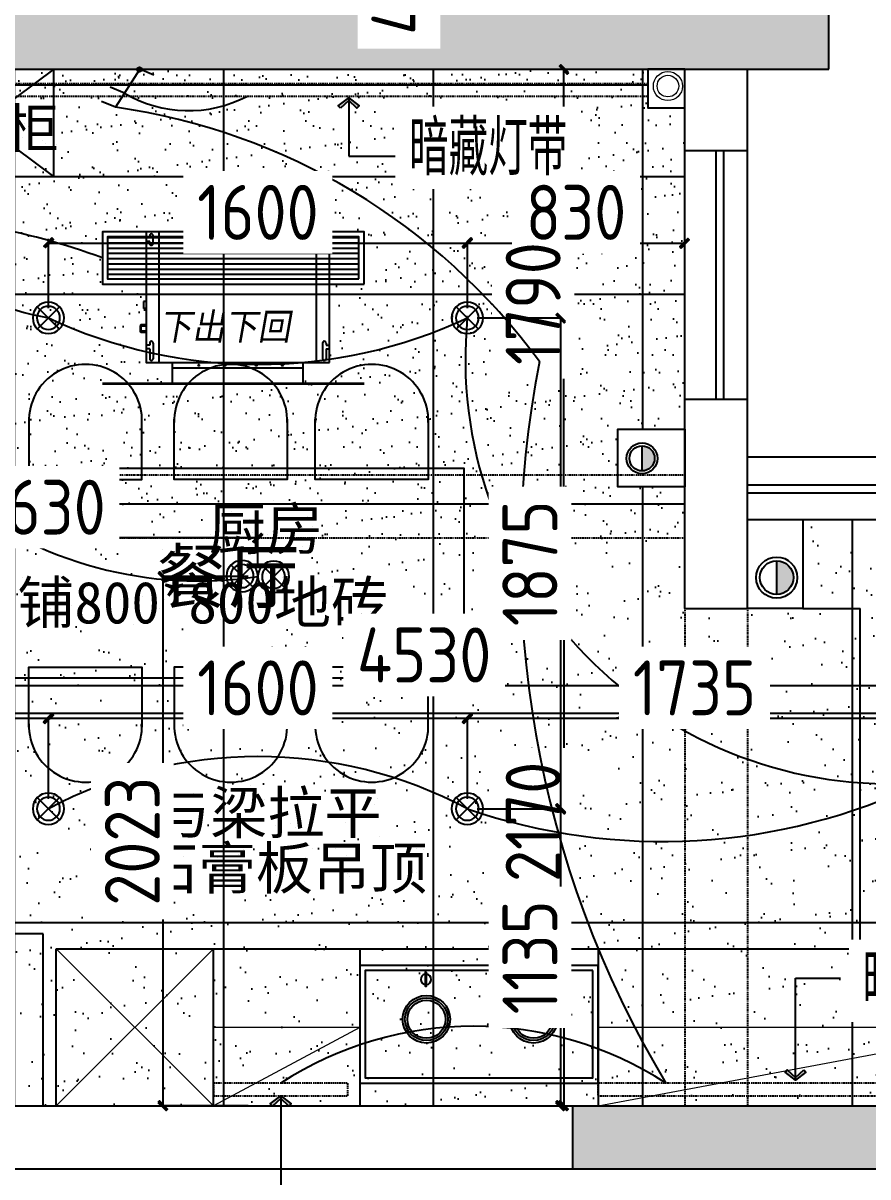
# Model space of a CAD drawing. Extents: x -74236 to 286982, y -14633 to 132816.
# Drawn here: x 100817 to 104044, y 107173 to 111581 of the extents above; entities that cross this region are included whole.
import ezdxf

# ---------------------------------------------------------------- set-up
doc = ezdxf.new("R2010")
doc.units = 0
doc.header["$LTSCALE"] = 10
doc.header["$MEASUREMENT"] = 0
doc.header["$PDSIZE"] = 5
doc.linetypes.add('ACAD_ISO03W100', pattern=[30, 12, -18])
for name, color, linetype in [('1活动家具', 4, 'Continuous'), ('3地坪', 8, 'Continuous'), ('5顶面布置', 3, 'Continuous'), ('5顶面标注', 3, 'Continuous'), ('6灯具', 1, 'Continuous'), ('6灯具标注', 1, 'Continuous'), ('7开关', 1, 'Continuous'), ('AIR', 134, 'Continuous'), ('图框', 4, 'Continuous')]:
    doc.layers.add(name, color=color, linetype=linetype)
doc.styles.add('HEI', font='simhei.ttf')
doc.styles.add('pw50', font='simhei.ttf', dxfattribs={"height": 100})
doc.styles.get("Standard").update_dxf_attribs({"font": 'gbenor.shx', "bigfont": 'gbcbig.shx'})
doc.styles.add('黑体', font='simhei.ttf')
doc.dimstyles.new('wl20', dxfattribs={"dimscale": 60, "dimtxt": 1.8, "dimasz": 0.03, "dimexe": 0, "dimexo": 0.625, "dimgap": 0.2, "dimtad": 1, "dimdec": 0, "dimrnd": 0.05, "dimdsep": 46, "dimtxsty": 'Standard', "dimblk": 'BZ', "dimcen": 0.06, "dimclrd": 127, "dimclre": 127, "dimclrt": 1, "dimadec": 0, "dimazin": 0, "dimtfac": 1, "dimtdec": 0, "dimtix": 1, "dimtmove": 2, "dimatfit": 3, "dimldrblk": 'jt', "dimfxl": 1, "dimtvp": 1, "dimtfill": 1, "dimtolj": 1, "dimtzin": 0, "dimarcsym": 0})

# ---------------------------------------------------------------- blocks, each defined once
blk = doc.blocks.new('fgfhtrs')
at = {"layer": 'AIR', "ltscale": 3}
h = blk.add_hatch(dxfattribs=at)
h.set_pattern_fill('_USER,_O', color=1, scale=20, pattern_type=0)
h.set_pattern_definition([(360, (231719.58, 248978.707), (5e-15, 20), [])])
h.paths.add_polyline_path([(103714.2, 100988.3), (103714.2, 100828.3), (104674.2, 100828.3), (104674.2, 100988.3)])
at = {"layer": 'AIR', "color": 156, "ltscale": 4000}
for p, q in [((104426.8, 101388.5), (103786.8, 101388.5)), ((103926.8, 101388.5), (103926.8, 101328.3)), ((103926.8, 101388.5), (104426.8, 101388.5)), ((104426.8, 101388.5), (104426.8, 101328.3)), ((104426.8, 101328.3), (103926.8, 101328.3)), ((103926.8, 101328.3), (103926.8, 101308.3)), ((104426.8, 101328.3), (104426.8, 101308.3)), ((103840.1, 101255), (103840.1, 101293.3)), ((103853.4, 101233.3), (103853.4, 101293.3)), ((103876.8, 101308.3), (103876.8, 100808.3)), ((104526.8, 101308.3), (104466.8, 101308.3)), ((104476.8, 101308.3), (104476.8, 100808.3)), ((104500.1, 101233.3), (104500.1, 101293.3)), ((104513.4, 101255), (104513.4, 101293.3)), ((103840.1, 101255), (103826.8, 101255)), ((103840.1, 101241.6), (103826.8, 101241.6)), ((103840.1, 101233.3), (103840.1, 101241.6)), ((104513.4, 101255), (104526.8, 101255)), ((104513.4, 101241.6), (104526.8, 101241.6)), ((104513.4, 101233.3), (104513.4, 101241.6)), ((104526.8, 101193.3), (104546.8, 101193.3)), ((104526.8, 101188.3), (104546.8, 101188.3)), ((104526.8, 101168.3), (104546.8, 101168.3)), ((104526.8, 101163.3), (104546.8, 101163.3)), ((104546.8, 101163.3), (104546.8, 101193.3)), ((104546.8, 101193.3), (104550.4, 101189.7)), ((104546.8, 101163.3), (104550.4, 101166.9)), ((104550.4, 101166.9), (104550.4, 101189.7)), ((104526.8, 101101.3), (104536.8, 101101.3)), ((104526.8, 101075.3), (104536.8, 101075.3)), ((104536.8, 101075.3), (104536.8, 101101.3)), ((103840.1, 100845), (103826.8, 100845)), ((103840.1, 100853.3), (103840.1, 100845)), ((103853.4, 100853.3), (103853.4, 100823.3)), ((104500.1, 100853.3), (104500.1, 100823.3)), ((104513.4, 100853.3), (104513.4, 100845)), ((104513.4, 100845), (104526.8, 100845)), ((103840.1, 100831.6), (103826.8, 100831.6)), ((103840.1, 100831.6), (103840.1, 100823.3)), ((104513.4, 100831.6), (104526.8, 100831.6)), ((104513.4, 100831.6), (104513.4, 100823.3))]:
    blk.add_line(p, q, dxfattribs=at)
at = {"layer": 'AIR', "color": 1, "ltscale": 3}
for points in [[(103862.5, 101388.5, 0, 0, 0), (103862.5, 101554.7, 20, 0, 0), (103862.5, 101642.7, 0, 0, 0)], [(103942.3, 101388.5, 0, 0, 0), (103942.3, 101554.7, 20, 0, 0), (103942.3, 101642.7, 0, 0, 0)], [(104022.1, 101388.5, 0, 0, 0), (104022.1, 101554.7, 20, 0, 0), (104022.1, 101642.7, 0, 0, 0)], [(104101.9, 101388.5, 0, 0, 0), (104101.9, 101554.7, 20, 0, 0), (104101.9, 101642.7, 0, 0, 0)], [(104181.7, 101388.5, 0, 0, 0), (104181.7, 101554.7, 20, 0, 0), (104181.7, 101642.7, 0, 0, 0)], [(104261.5, 101388.5, 0, 0, 0), (104261.5, 101554.7, 20, 0, 0), (104261.5, 101642.7, 0, 0, 0)], [(104341.3, 101388.5, 0, 0, 0), (104341.3, 101554.7, 20, 0, 0), (104341.3, 101642.7, 0, 0, 0)], [(104421.1, 101388.5, 0, 0, 0), (104421.1, 101554.7, 20, 0, 0), (104421.1, 101642.7, 0, 0, 0)]]:
    blk.add_lwpolyline(points, format="xyseb", dxfattribs=at)
at = {"layer": 'AIR', "color": 1, "ltscale": 3, "const_width": 10}
blk.add_lwpolyline([(104694.2, 101388.5), (103694.2, 101388.5)], dxfattribs=at)
at = {"layer": 'AIR', "color": 156, "ltscale": 4000}
blk.add_lwpolyline([(103826.8, 101308.3), (103826.8, 100808.3), (104526.8, 100808.3), (104526.8, 101308.3)], close=True, dxfattribs=at)
at = {"layer": 'AIR', "color": 3, "ltscale": 3}
for points in [[(103694.2, 101008.3), (103694.2, 100808.3), (104694.2, 100808.3), (104694.2, 101008.3)], [(103714.2, 100988.3), (103714.2, 100828.3), (104674.2, 100828.3), (104674.2, 100988.3)]]:
    blk.add_lwpolyline(points, close=True, dxfattribs=at)
at = {"layer": 'AIR', "color": 1, "ltscale": 3}
blk.add_lwpolyline([(103714.2, 100988.3), (103714.2, 100828.3), (104674.2, 100828.3), (104674.2, 100988.3)], close=True, dxfattribs=at)
at = {"layer": 'AIR', "color": 156, "ltscale": 4000}
for centre in [(104006.7, 101318.3), (104106.5, 101318.3), (104226.2, 101318.3), (104325.8, 101318.3), (104326, 101318.3)]:
    blk.add_circle(centre, 2.35, dxfattribs=at)
for centre, start, end in [((103846.8, 101293.3), 359.9995, 180), ((104506.8, 101293.3), 0, 180.0005), ((103846.8, 101233.3), 180, 0.0316), ((104506.8, 101233.3), 179.9684, 0), ((103846.8, 100853.3), 359.9684, 180), ((104506.8, 100853.3), 0, 180.0316), ((103846.8, 100823.3), 180, 0.0005), ((104506.8, 100823.3), 179.9995, 0)]:
    blk.add_arc(centre, 6.67, start, end, dxfattribs=at)
blk = doc.blocks.new('BZ')
at = {"layer": '图框', "linetype": 'Continuous'}
blk.add_hatch(color=2, dxfattribs=at).paths.add_polyline_path([(9.6, 6.5), (6.6, 9.4), (-10.5, -7.5), (-7.4, -10.7)])
blk.add_lwpolyline([(-7.4, -10.7), (9.6, 6.5), (6.6, 9.4), (-10.5, -7.5), (-7.4, -10.7)], dxfattribs=at)
blk = doc.blocks.new('*D466')
at = {"layer": '5顶面标注', "color": 127, "lineweight": -2, "transparency": 16777216}
for p, q in [((102680, 109614.4), (102882.5, 109614.4)), ((102882.5, 109612.6), (102882.5, 107446.2)), ((102725.7, 107444.4), (102882.5, 107444.4))]:
    blk.add_line(p, q, dxfattribs=at)
at = {"layer": 'Defpoints', "color": 0, "transparency": 16777216}
for p in [(102642.5, 109614.4), (102688.2, 107444.4), (102882.5, 107444.4)]:
    blk.add_point(p, dxfattribs=at)
at = {"layer": '5顶面标注', "color": 127, "lineweight": -2, "transparency": 16777216, "xscale": 1.8, "yscale": 1.8, "zscale": 1.8}
for p, rotation in [((102882.5, 109614.4), 90), ((102882.5, 107444.4), 270)]:
    blk.add_blockref('BZ', p, dxfattribs=dict(at, rotation=rotation))
at = {"layer": '5顶面标注', "color": 1, "transparency": 16777216, "insert": (102765.5, 108529.4), "char_height": 210, "attachment_point": 5, "rotation": 90, "bg_fill": 3, "box_fill_scale": 1.25, "bg_fill_color": 256, "bg_fill_true_color": 13158600, "bg_fill_transparency": 0}
blk.add_mtext('\\A1;2170', dxfattribs=at)
blk = doc.blocks.new('jt')
at = {"layer": '图框', "linetype": 'Continuous'}
blk.add_hatch(color=2, dxfattribs=at).paths.add_polyline_path([(-22, 17.7), (-16.7, 22.2), (0, 0), (-16.7, -22), (-22, -17.6), (-5.7, 0)])
blk.add_lwpolyline([(-22, 17.7), (-16.7, 22.2), (0, 0), (-16.7, -22), (-22, -17.6), (-5.7, 0), (-22, 17.7)], dxfattribs=at)
blk = doc.blocks.new('*D467')
at = {"layer": '5顶面标注', "color": 127, "lineweight": -2, "transparency": 16777216}
for p, q in [((100084.2, 109047.5), (100084.2, 109050)), ((100086, 109050), (104612.4, 109050)), ((104614.2, 109047.5), (104614.2, 109050))]:
    blk.add_line(p, q, dxfattribs=at)
at = {"layer": 'Defpoints', "color": 0, "transparency": 16777216}
for p in [(104614.2, 109050), (100084.2, 109010), (104614.2, 109010)]:
    blk.add_point(p, dxfattribs=at)
at = {"layer": '5顶面标注', "color": 127, "lineweight": -2, "transparency": 16777216, "xscale": 1.8, "yscale": 1.8, "zscale": 1.8, "rotation": 180}
blk.add_blockref('BZ', (100084.2, 109050), dxfattribs=at)
at = {"layer": '5顶面标注', "color": 127, "lineweight": -2, "transparency": 16777216, "xscale": 1.8, "yscale": 1.8, "zscale": 1.8}
blk.add_blockref('BZ', (104614.2, 109050), dxfattribs=at)
at = {"layer": '5顶面标注', "color": 1, "transparency": 16777216, "insert": (102349.2, 109167), "char_height": 210, "attachment_point": 5, "bg_fill": 3, "box_fill_scale": 1.25, "bg_fill_color": 256, "bg_fill_true_color": 13158600, "bg_fill_transparency": 0}
blk.add_mtext('\\A1;4530', dxfattribs=at)
blk = doc.blocks.new('*D468')
at = {"layer": '5顶面标注', "color": 127, "lineweight": -2, "transparency": 16777216}
for p, q in [((102680, 111404.4), (102882.5, 111404.4)), ((102882.5, 109616.2), (102882.5, 111402.6)), ((102680, 109614.4), (102882.5, 109614.4))]:
    blk.add_line(p, q, dxfattribs=at)
at = {"layer": 'Defpoints', "color": 0, "transparency": 16777216}
for p in [(102642.5, 111404.4), (102882.5, 111404.4), (102642.5, 109614.4)]:
    blk.add_point(p, dxfattribs=at)
at = {"layer": '5顶面标注', "color": 127, "lineweight": -2, "transparency": 16777216, "xscale": 1.8, "yscale": 1.8, "zscale": 1.8}
for p, rotation in [((102882.5, 111404.4), 90), ((102882.5, 109614.4), 270)]:
    blk.add_blockref('BZ', p, dxfattribs=dict(at, rotation=rotation))
at = {"layer": '5顶面标注', "color": 1, "transparency": 16777216, "insert": (102765.5, 110509.4), "char_height": 210, "attachment_point": 5, "rotation": 90, "bg_fill": 3, "box_fill_scale": 1.25, "bg_fill_color": 256, "bg_fill_true_color": 13158600, "bg_fill_transparency": 0}
blk.add_mtext('\\A1;1790', dxfattribs=at)
blk = doc.blocks.new('*D471')
at = {"layer": '5顶面标注', "color": 127, "lineweight": -2, "transparency": 16777216}
for p, q in [((102370, 111686.2), (102370, 111688)), ((102237.5, 111684.4), (102370, 111684.4)), ((102237.5, 111644.4), (102370, 111644.4)), ((102370, 111684.4), (102370, 111644.4)), ((102370, 111642.6), (102370, 111640.8))]:
    blk.add_line(p, q, dxfattribs=at)
at = {"layer": '5顶面标注', "color": 127, "lineweight": -2, "transparency": 16777216, "xscale": 1.8, "yscale": 1.8, "zscale": 1.8}
for p, rotation in [((102370, 111684.4), 270), ((102370, 111644.4), 90)]:
    blk.add_blockref('BZ', p, dxfattribs=dict(at, rotation=rotation))
at = {"layer": '5顶面标注', "color": 1, "transparency": 16777216, "insert": (102253, 111664.4), "char_height": 210, "attachment_point": 5, "rotation": 90, "bg_fill": 3, "box_fill_scale": 1.25, "bg_fill_color": 256, "bg_fill_true_color": 13158600, "bg_fill_transparency": 0}
blk.add_mtext('\\A1;40', dxfattribs=at)
at = {"layer": 'Defpoints', "color": 0, "transparency": 16777216}
for p in [(102200, 111684.4), (102200, 111644.4), (102370, 111644.4)]:
    blk.add_point(p, dxfattribs=at)
blk = doc.blocks.new('A$C06861787')
at = {"layer": '6灯具', "color": 1}
for p, q in [((263, 263), (45, 45)), ((45, 263), (263, 45))]:
    blk.add_line(p, q, dxfattribs=at)
for radius in [154, 113]:
    blk.add_circle((154, 154), radius, dxfattribs=at)
blk = doc.blocks.new('*D538')
at = {"layer": '6灯具标注', "color": 127, "lineweight": -2, "transparency": 16777216}
for p, q in [((102514.2, 108616.9), (102514.2, 108924.2)), ((104247.4, 108924.2), (102516, 108924.2)), ((104249.2, 108616.9), (104249.2, 108924.2))]:
    blk.add_line(p, q, dxfattribs=at)
at = {"layer": 'Defpoints', "color": 0, "transparency": 16777216}
for p in [(102514.2, 108924.2), (102514.2, 108579.4), (104249.2, 108579.4)]:
    blk.add_point(p, dxfattribs=at)
at = {"layer": '6灯具标注', "color": 127, "lineweight": -2, "transparency": 16777216, "xscale": 1.8, "yscale": 1.8, "zscale": 1.8, "rotation": 180}
blk.add_blockref('BZ', (102514.2, 108924.2), dxfattribs=at)
at = {"layer": '6灯具标注', "color": 127, "lineweight": -2, "transparency": 16777216, "xscale": 1.8, "yscale": 1.8, "zscale": 1.8}
blk.add_blockref('BZ', (104249.2, 108924.2), dxfattribs=at)
at = {"layer": '6灯具标注', "color": 1, "transparency": 16777216, "insert": (103381.7, 109041.2), "char_height": 210, "attachment_point": 5, "bg_fill": 3, "box_fill_scale": 1.25, "bg_fill_color": 256, "bg_fill_true_color": 13158600, "bg_fill_transparency": 0}
blk.add_mtext('\\A1;1735', dxfattribs=at)
blk = doc.blocks.new('*D539')
at = {"layer": '6灯具标注', "color": 127, "lineweight": -2, "transparency": 16777216}
for p, q in [((100914.2, 108616.9), (100914.2, 108924.2)), ((102512.4, 108924.2), (100916, 108924.2)), ((102514.2, 108616.9), (102514.2, 108924.2))]:
    blk.add_line(p, q, dxfattribs=at)
at = {"layer": 'Defpoints', "color": 0, "transparency": 16777216}
for p in [(100914.2, 108924.2), (100914.2, 108579.4), (102514.2, 108579.4)]:
    blk.add_point(p, dxfattribs=at)
at = {"layer": '6灯具标注', "color": 127, "lineweight": -2, "transparency": 16777216, "xscale": 1.8, "yscale": 1.8, "zscale": 1.8, "rotation": 180}
blk.add_blockref('BZ', (100914.2, 108924.2), dxfattribs=at)
at = {"layer": '6灯具标注', "color": 127, "lineweight": -2, "transparency": 16777216, "xscale": 1.8, "yscale": 1.8, "zscale": 1.8}
blk.add_blockref('BZ', (102514.2, 108924.2), dxfattribs=at)
at = {"layer": '6灯具标注', "color": 1, "transparency": 16777216, "insert": (101714.2, 109041.2), "char_height": 210, "attachment_point": 5, "bg_fill": 3, "box_fill_scale": 1.25, "bg_fill_color": 256, "bg_fill_true_color": 13158600, "bg_fill_transparency": 0}
blk.add_mtext('\\A1;1600', dxfattribs=at)
blk = doc.blocks.new('*D540')
at = {"layer": '6灯具标注', "color": 127, "lineweight": -2, "transparency": 16777216}
for p, q in [((100914.2, 110491.9), (100914.2, 110740.6)), ((100916, 110740.6), (102512.4, 110740.6)), ((102514.2, 110491.9), (102514.2, 110740.6))]:
    blk.add_line(p, q, dxfattribs=at)
at = {"layer": 'Defpoints', "color": 0, "transparency": 16777216}
for p in [(102514.2, 110740.6), (100914.2, 110454.4), (102514.2, 110454.4)]:
    blk.add_point(p, dxfattribs=at)
at = {"layer": '6灯具标注', "color": 127, "lineweight": -2, "transparency": 16777216, "xscale": 1.8, "yscale": 1.8, "zscale": 1.8, "rotation": 180}
blk.add_blockref('BZ', (100914.2, 110740.6), dxfattribs=at)
at = {"layer": '6灯具标注', "color": 127, "lineweight": -2, "transparency": 16777216, "xscale": 1.8, "yscale": 1.8, "zscale": 1.8}
blk.add_blockref('BZ', (102514.2, 110740.6), dxfattribs=at)
at = {"layer": '6灯具标注', "color": 1, "transparency": 16777216, "insert": (101714.2, 110857.6), "char_height": 210, "attachment_point": 5, "bg_fill": 3, "box_fill_scale": 1.25, "bg_fill_color": 256, "bg_fill_true_color": 13158600, "bg_fill_transparency": 0}
blk.add_mtext('\\A1;1600', dxfattribs=at)
blk = doc.blocks.new('*D541')
at = {"layer": '6灯具标注', "color": 127, "lineweight": -2, "transparency": 16777216}
for p, q in [((102514.2, 110491.9), (102514.2, 110740.6)), ((102516, 110740.6), (103342.4, 110740.6)), ((103344.2, 110491.9), (103344.2, 110740.6))]:
    blk.add_line(p, q, dxfattribs=at)
at = {"layer": 'Defpoints', "color": 0, "transparency": 16777216}
for p in [(103344.2, 110740.6), (102514.2, 110454.4), (103344.2, 110454.4)]:
    blk.add_point(p, dxfattribs=at)
at = {"layer": '6灯具标注', "color": 127, "lineweight": -2, "transparency": 16777216, "xscale": 1.8, "yscale": 1.8, "zscale": 1.8, "rotation": 180}
blk.add_blockref('BZ', (102514.2, 110740.6), dxfattribs=at)
at = {"layer": '6灯具标注', "color": 127, "lineweight": -2, "transparency": 16777216, "xscale": 1.8, "yscale": 1.8, "zscale": 1.8}
blk.add_blockref('BZ', (103344.2, 110740.6), dxfattribs=at)
at = {"layer": '6灯具标注', "color": 1, "transparency": 16777216, "insert": (102929.2, 110857.6), "char_height": 210, "attachment_point": 5, "bg_fill": 3, "box_fill_scale": 1.25, "bg_fill_color": 256, "bg_fill_true_color": 13158600, "bg_fill_transparency": 0}
blk.add_mtext('\\A1;830', dxfattribs=at)
blk = doc.blocks.new('*D542')
at = {"layer": '6灯具标注', "color": 127, "lineweight": -2, "transparency": 16777216}
for p, q in [((102551.7, 110454.4), (102870.3, 110454.4)), ((102870.3, 110452.6), (102870.3, 108581.2)), ((102551.7, 108579.4), (102870.3, 108579.4))]:
    blk.add_line(p, q, dxfattribs=at)
at = {"layer": 'Defpoints', "color": 0, "transparency": 16777216}
for p in [(102514.2, 110454.4), (102514.2, 108579.4), (102870.3, 108579.4)]:
    blk.add_point(p, dxfattribs=at)
at = {"layer": '6灯具标注', "color": 127, "lineweight": -2, "transparency": 16777216, "xscale": 1.8, "yscale": 1.8, "zscale": 1.8}
for p, rotation in [((102870.3, 110454.4), 90), ((102870.3, 108579.4), 270)]:
    blk.add_blockref('BZ', p, dxfattribs=dict(at, rotation=rotation))
at = {"layer": '6灯具标注', "color": 1, "transparency": 16777216, "insert": (102753.3, 109516.9), "char_height": 210, "attachment_point": 5, "rotation": 90, "bg_fill": 3, "box_fill_scale": 1.25, "bg_fill_color": 256, "bg_fill_true_color": 13158600, "bg_fill_transparency": 0}
blk.add_mtext('\\A1;1875', dxfattribs=at)
blk = doc.blocks.new('*D543')
at = {"layer": '6灯具标注', "color": 127, "lineweight": -2, "transparency": 16777216}
for p, q in [((102551.7, 108579.4), (102870.3, 108579.4)), ((102870.3, 108577.6), (102870.3, 107446.2)), ((102551.7, 107444.4), (102870.3, 107444.4))]:
    blk.add_line(p, q, dxfattribs=at)
at = {"layer": 'Defpoints', "color": 0, "transparency": 16777216}
for p in [(102514.2, 108579.4), (102514.2, 107444.4), (102870.3, 107444.4)]:
    blk.add_point(p, dxfattribs=at)
at = {"layer": '6灯具标注', "color": 127, "lineweight": -2, "transparency": 16777216, "xscale": 1.8, "yscale": 1.8, "zscale": 1.8}
for p, rotation in [((102870.3, 108579.4), 90), ((102870.3, 107444.4), 270)]:
    blk.add_blockref('BZ', p, dxfattribs=dict(at, rotation=rotation))
at = {"layer": '6灯具标注', "color": 1, "transparency": 16777216, "insert": (102753.3, 108011.9), "char_height": 210, "attachment_point": 5, "rotation": 90, "bg_fill": 3, "box_fill_scale": 1.25, "bg_fill_color": 256, "bg_fill_true_color": 13158600, "bg_fill_transparency": 0}
blk.add_mtext('\\A1;1135', dxfattribs=at)
blk = doc.blocks.new('*D544')
at = {"layer": '6灯具标注', "color": 127, "lineweight": -2, "transparency": 16777216}
for p, q in [((101676.7, 109466.9), (101351.6, 109466.9)), ((101351.6, 109465.1), (101351.6, 107446.2)), ((101676.7, 107444.4), (101351.6, 107444.4))]:
    blk.add_line(p, q, dxfattribs=at)
at = {"layer": 'Defpoints', "color": 0, "transparency": 16777216}
for p in [(101714.2, 109466.9), (101351.6, 107444.4), (101714.2, 107444.4)]:
    blk.add_point(p, dxfattribs=at)
at = {"layer": '6灯具标注', "color": 127, "lineweight": -2, "transparency": 16777216, "xscale": 1.8, "yscale": 1.8, "zscale": 1.8}
for p, rotation in [((101351.6, 109466.9), 90), ((101351.6, 107444.4), 270)]:
    blk.add_blockref('BZ', p, dxfattribs=dict(at, rotation=rotation))
at = {"layer": '6灯具标注', "color": 1, "transparency": 16777216, "insert": (101234.6, 108455.7), "char_height": 210, "attachment_point": 5, "rotation": 90, "bg_fill": 3, "box_fill_scale": 1.25, "bg_fill_color": 256, "bg_fill_true_color": 13158600, "bg_fill_transparency": 0}
blk.add_mtext('\\A1;2023', dxfattribs=at)
blk = doc.blocks.new('*D545')
at = {"layer": '6灯具标注', "color": 127, "lineweight": -2, "transparency": 16777216}
for p, q in [((100084.2, 109504.4), (100084.2, 109614.4)), ((101712.4, 109614.4), (100086, 109614.4)), ((101714.2, 109504.4), (101714.2, 109614.4))]:
    blk.add_line(p, q, dxfattribs=at)
at = {"layer": 'Defpoints', "color": 0, "transparency": 16777216}
for p in [(100084.2, 109614.4), (100084.2, 109466.9), (101714.2, 109466.9)]:
    blk.add_point(p, dxfattribs=at)
at = {"layer": '6灯具标注', "color": 127, "lineweight": -2, "transparency": 16777216, "xscale": 1.8, "yscale": 1.8, "zscale": 1.8, "rotation": 180}
blk.add_blockref('BZ', (100084.2, 109614.4), dxfattribs=at)
at = {"layer": '6灯具标注', "color": 127, "lineweight": -2, "transparency": 16777216, "xscale": 1.8, "yscale": 1.8, "zscale": 1.8}
blk.add_blockref('BZ', (101714.2, 109614.4), dxfattribs=at)
at = {"layer": '6灯具标注', "color": 1, "transparency": 16777216, "insert": (100899.2, 109731.4), "char_height": 210, "attachment_point": 5, "bg_fill": 3, "box_fill_scale": 1.25, "bg_fill_color": 256, "bg_fill_true_color": 13158600, "bg_fill_transparency": 0}
blk.add_mtext('\\A1;1630', dxfattribs=at)
blk = doc.blocks.new('*D546')
at = {"layer": '6灯具标注', "color": 127, "lineweight": -2, "transparency": 16777216}
for p, q in [((100084.2, 108616.9), (100084.2, 108924.2)), ((100912.4, 108924.2), (100086, 108924.2)), ((100914.2, 108616.9), (100914.2, 108924.2))]:
    blk.add_line(p, q, dxfattribs=at)
at = {"layer": 'Defpoints', "color": 0, "transparency": 16777216}
for p in [(100084.2, 108924.2), (100084.2, 108579.4), (100914.2, 108579.4)]:
    blk.add_point(p, dxfattribs=at)
at = {"layer": '6灯具标注', "color": 127, "lineweight": -2, "transparency": 16777216, "xscale": 1.8, "yscale": 1.8, "zscale": 1.8, "rotation": 180}
blk.add_blockref('BZ', (100084.2, 108924.2), dxfattribs=at)
at = {"layer": '6灯具标注', "color": 127, "lineweight": -2, "transparency": 16777216, "xscale": 1.8, "yscale": 1.8, "zscale": 1.8}
blk.add_blockref('BZ', (100914.2, 108924.2), dxfattribs=at)
at = {"layer": '6灯具标注', "color": 1, "transparency": 16777216, "insert": (100499.2, 109041.2), "char_height": 210, "attachment_point": 5, "bg_fill": 3, "box_fill_scale": 1.25, "bg_fill_color": 256, "bg_fill_true_color": 13158600, "bg_fill_transparency": 0}
blk.add_mtext('\\A1;830', dxfattribs=at)

msp = doc.modelspace()

# ---------------------------------------------------------------- hatches: boundary and pattern name
msp.add_hatch(color=252).paths.add_polyline_path([(103894.2, 112224.4), (103654.2, 112224.4), (103654.2, 111644.4), (100344.2, 111644.4), (100344.2, 111404.4), (103894.2, 111404.4)])
at = {"ltscale": 3}
for points in [[(103181.4, 109966.1), (103181.4, 109869.9, 0.414214), (103229.5, 109918, 0.414214)], [(103695.6, 109526.9), (103695.6, 109398.6, 0.414214), (103759.8, 109462.7, 0.414214)]]:
    msp.add_hatch(color=251, dxfattribs=at).paths.add_polyline_path(points)
h = msp.add_hatch(color=252)
h.paths.add_polyline_path([(104854.2, 107444.4), (102915.7, 107444.4), (102915.7, 107204.4), (104854.2, 107204.4)])
h.paths.add_polyline_path([(100715.9, 107444.4), (99944.2, 107444.4), (99944.2, 107104.4), (99944.2, 106927.2), (100076.9, 106927.2), (100076.9, 106381.8), (99944.2, 106381.8), (99944.2, 105844.4), (99794.2, 105844.4), (99794.2, 105604.4), (100184.2, 105604.4), (100184.2, 107204.4), (100715.9, 107204.4)])
at = {"layer": '3地坪'}
h = msp.add_hatch(dxfattribs=at)
h.set_pattern_fill('_USER', color=253, scale=800, double=1, pattern_type=0)
h.set_pattern_definition([(0, (94384.15, 107344.4), (0, 800), []), (90, (94384.15, 107344.4), (-800, 5e-14), [])])
h.paths.add_polyline_path([(100384.2, 110994.4), (99844.2, 110994.4), (99844.2, 111644.4), (100344.2, 111644.4), (100344.2, 111724.4), (100584.2, 111724.4), (100584.2, 112524.4), (100344.2, 112524.4), (100344.2, 112644.4), (100274.2, 112644.4), (99574.2, 112644.4), (98684.2, 112644.4), (98684.2, 112225.4), (98444.2, 112225.4), (98444.2, 111424.4), (98684.2, 111424.4), (98684.2, 111114.4), (94384.2, 111114.4), (94384.2, 110414.4), (94144.2, 110414.4), (94144.2, 111114.4), (92884.2, 111114.4), (92884.2, 107344.4), (94144.2, 107344.4), (94138.4, 107425.8, -1), (94053.2, 107425.8, -1), (94138.4, 107425.8), (94139.4, 107543.3), (94018.9, 107560.5), (94018.9, 107412.5), (93822.8, 107608.5), (94018.9, 107804.4), (94018.9, 107656.5), (94144.2, 107674.3), (94144.2, 108074.4), (94384.2, 108074.4), (94384.2, 107344.4), (97324.2, 107344.4), (97324.2, 107104.4), (98124.2, 107104.4), (98124.2, 107344.4), (98674.2, 107344.4), (98674.2, 107104.4), (98324.2, 107104.4), (98324.2, 105844.4), (98784.2, 105844.4), (99794.2, 105844.4), (99944.2, 105844.4), (99944.2, 107444.4), (104614.2, 107444.4), (104614.2, 109684.4), (103795.6, 109684.4), (103795.6, 109344.4), (103584.2, 109344.4), (103344.2, 109344.4), (103344.2, 109809.9), (103088.5, 109809.9), (103088.5, 110030.1), (103344.2, 110030.1), (103344.2, 111257.6), (103204, 111257.6), (103204, 111404.4), (100384.2, 111404.4)])
at = {"layer": '5顶面标注'}
h = msp.add_hatch(dxfattribs=at)
h.set_pattern_fill('AR-SAND', color=253, scale=70, double=1)
h.set_pattern_definition([(37.5, (0, 0), (-4.409535, 134.87766), [0, -106.4, 0, -119, 0, -113.75]), (7.5, (0, 0), (123.88437, 197.55022), [0, -57.4, 0, -95.9, 0, -36.75]), (327.5, (-86.1, 0), (217.98993, 0.39613), [0, -35, 0, -126, 0, -164.5]), (317.5, (-86.1, 0), (210.42886, 61.4373), [0, -17.5, 0, -82.6, 0, -94.5])])
h.paths.add_polyline_path([(100084.2, 110994.4), (99844.2, 110994.4), (99844.2, 107344.4), (99944.2, 107344.4), (99944.2, 107444.4), (100084.2, 107444.4)])
h.paths.add_polyline_path([(100084.2, 109854.4), (100084.2, 109614.4), (103344.2, 109614.4), (103344.2, 109809.9), (103088.5, 109809.9), (103088.5, 109854.4)])
h.paths.add_polyline_path([(103088.5, 109854.4), (103088.5, 110030.1), (103344.2, 110030.1), (103344.2, 111257.6), (103204, 111257.6), (103204, 111404.4), (100384.2, 111404.4), (100384.2, 110994.4), (100084.2, 110994.4), (100084.2, 109854.4)])
h.paths.add_polyline_path([(101387.6, 110203.5), (101387.6, 110283.7), (101287.6, 110283.7), (101287.6, 110398.7), (101264, 110398.7), (101264, 110428.7), (101287.6, 110428.7), (101287.6, 110490.7), (101277.6, 110490.7), (101277.6, 110516.7), (101280.1, 110583.7), (101120.2, 110583.7), (101120.2, 110783.7), (102120.2, 110783.7), (102120.2, 110583.7), (101987.6, 110583.7), (101987.6, 110283.7), (101887.6, 110283.7), (101887.6, 110263.7), (101887.6, 110203.5), (101872.1, 110037.3), (101872.1, 110203.5)], flags=16)
h.paths.add_polyline_path([(101307.6, 110292, 0.414216), (101314.3, 110298.7), (101314.3, 110298.7, -0.414216), (101307.6, 110292)], flags=0)
h.paths.add_polyline_path([(101140.2, 110603.7), (101140.2, 110763.7), (101301, 110763.7), (101301, 110768.7, -0.999995), (101314.3, 110768.7), (101314.3, 110763.7), (101961, 110763.7), (101961, 110768.7, -1.000005), (101974.3, 110768.7), (101974.3, 110763.7), (102100.2, 110763.7), (102100.2, 110603.7)], flags=0)
h.paths.add_polyline_path([(101140.2, 110603.7), (101140.2, 110763.7), (102100.2, 110763.7), (102100.2, 110603.7)], flags=0)
h.paths.add_polyline_path([(101267.6, 110428.7), (101262.6, 110423.7), (101267.6, 110423.7)], flags=0)
h.paths.add_polyline_path([(101301, 110358.7, -2.414214), (101307.6, 110352), (101287.6, 110350.3), (101301, 110350.3)], flags=0)
h.paths.add_polyline_path([(101490.9, 110273.7, -0.446416), (101488.4, 110271.3), (101488.5, 110271.3, -2.381883)], flags=0)
h.paths.add_polyline_path([(101301, 110738.7, 2.414214), (101307.6, 110745.3), (101301, 110745.9)], flags=0)
h.paths.add_polyline_path([(101301.9, 110322.5), (101919.5, 110322.5), (101919.5, 110521), (101301.9, 110521)], flags=8)
h = msp.add_hatch(dxfattribs=at)
h.set_pattern_fill('AR-SAND', color=253, scale=100, double=1)
h.paths.add_polyline_path([(103344.2, 109344.4), (103344.2, 109614.4), (100084.2, 109614.4), (100084.2, 107444.4), (103344.2, 107444.4)])
h.paths.add_polyline_path([(103584.2, 109344.4), (103344.2, 109344.4), (103344.2, 107444.4), (103584.2, 107444.4)])
h.paths.add_polyline_path([(104614.2, 109684.4), (103795.6, 109684.4), (103795.6, 109344.4), (103584.2, 109344.4), (103584.2, 107444.4), (104614.2, 107444.4)])

# ---------------------------------------------------------------- linework, layer by layer
at = {"color": 255}
for p, q in [((103894.2, 111404.4), (103894.2, 112224.4)), ((99844.2, 111404.4), (103894.2, 111404.4)), ((103344.2, 109344.4), (103344.2, 111404.4)), ((103584.2, 109344.4), (103584.2, 111404.4)), ((103344.2, 111094.4), (103584.2, 111094.4)), ((103344.2, 110144.4), (103584.2, 110144.4)), ((103584.2, 109924.4), (104854.2, 109924.4)), ((103584.2, 109684.4), (104614.2, 109684.4)), ((103344.2, 109344.4), (103584.2, 109344.4)), ((99944.2, 107444.4), (104854.2, 107444.4)), ((102915.7, 107444.4), (102915.7, 107204.4)), ((100184.2, 107204.4), (104854.2, 107204.4))]:
    msp.add_line(p, q, dxfattribs=at)
at = {"color": 144}
for p, q in [((103464.2, 110144.4), (103464.2, 111094.4)), ((103494.2, 110144.4), (103494.2, 111094.4))]:
    msp.add_line(p, q, dxfattribs=at)
at = {"color": 251, "ltscale": 3}
for p, q in [((103181.4, 109869.9), (103181.4, 109966.1)), ((103695.6, 109398.6), (103695.6, 109526.9))]:
    msp.add_line(p, q, dxfattribs=at)
at = {"color": 255}
for points in [[(103344.2, 111404.4), (103204, 111404.4), (103204, 111257.6), (103344.2, 111257.6)], [(103344.2, 109809.9), (103088.5, 109809.9), (103088.5, 110030.1), (103344.2, 110030.1)], [(103584.2, 109684.4), (103795.6, 109684.4), (103795.6, 109344.4), (103584.2, 109344.4)]]:
    msp.add_lwpolyline(points, close=True, dxfattribs=at)
at = {"color": 144}
for points in [[(104756.7, 107444.4), (104756.7, 109815.5), (103584.2, 109815.5)], [(104726.7, 107444.4), (104726.7, 109785.5), (103584.2, 109785.5)]]:
    msp.add_lwpolyline(points, dxfattribs=at)
at = {"color": 251, "lineweight": 5}
for radius in [55.6, 41.2]:
    msp.add_circle((103280.2, 111340.1), radius, dxfattribs=at)
at = {"color": 251, "ltscale": 3}
for centre, radius in [((103181.4, 109918), 58.8), ((103181.4, 109918), 48.1), ((103695.6, 109462.7), 78.4), ((103695.6, 109462.7), 64.2)]:
    msp.add_circle(centre, radius, dxfattribs=at)
at = {"layer": '1活动家具', "color": 8}
for p, q in [((100934.2, 110994.4), (100384.2, 111404.4)), ((100934.2, 111404.4), (100384.2, 110994.4)), ((102103.3, 108044.4), (102103.3, 107444.4)), ((103013.3, 108044.4), (103013.3, 107444.4))]:
    msp.add_line(p, q, dxfattribs=at)
at = {"layer": '1活动家具'}
for p, q in [((100384.2, 110994.4), (103344.2, 110994.4)), ((103795.6, 109344.4), (104014.2, 109344.4)), ((104014.2, 108044.4), (104014.2, 109344.4)), ((100944.2, 108044.4), (104014.2, 108044.4)), ((100944.2, 107444.4), (100944.2, 108044.4)), ((101544.2, 107444.4), (101544.2, 108044.4))]:
    msp.add_line(p, q, dxfattribs=at)
at = {"layer": '1活动家具', "color": 251, "lineweight": 5}
for p, q in [((101544.2, 108044.4), (100944.2, 107444.4)), ((101544.2, 107444.4), (100944.2, 108044.4)), ((102103.3, 107744.4), (101544.2, 107444.4)), ((102103.3, 107744.4), (101544.2, 107744.4)), ((103013.3, 107444.4), (104614.2, 107744.4)), ((104614.2, 107744.4), (103013.3, 107744.4))]:
    msp.add_line(p, q, dxfattribs=at)
at = {"layer": '1活动家具', "color": 8}
msp.add_lwpolyline([(100934.2, 110994.4), (100934.2, 111404.4)], dxfattribs=at)
at = {"layer": '1活动家具'}
for points in [[(100839.7, 110067.5), (100839.7, 109837.5), (101271.5, 109837.5), (101271.5, 110067.5)], [(101826.3, 110067.5), (101826.3, 109837.5), (101394.6, 109837.5), (101394.6, 110067.5)], [(102365, 110067.5), (102365, 109837.5), (101933.3, 109837.5), (101933.3, 110067.5)], [(100839.7, 108890.8), (100839.7, 109120.8), (101271.5, 109120.8), (101271.5, 108890.8)], [(101826.3, 108890.8), (101826.3, 109120.8), (101394.6, 109120.8), (101394.6, 108890.8)], [(102365, 108890.8), (102365, 109120.8), (101933.3, 109120.8), (101933.3, 108890.8)]]:
    msp.add_lwpolyline(points, dxfattribs=at)
for points in [[(100702.4, 109879.9), (100702.4, 109079.9), (102502.4, 109079.9), (102502.4, 109879.9)], [(100894.2, 108102.4), (99994.2, 108102.4), (99994.2, 107444.4), (100894.2, 107444.4)]]:
    msp.add_lwpolyline(points, close=True, dxfattribs=at)
at = {"layer": '1活动家具', "color": 134}
msp.add_lwpolyline([(103013.3, 107981.4), (102103.3, 107981.4), (102103.3, 107531.4), (103013.3, 107531.4)], close=True, dxfattribs=at)
at = {"layer": '1活动家具', "color": 8}
for points in [[(102993.3, 107961.4), (102123.3, 107961.4), (102123.3, 107551.4), (102993.3, 107551.4)], [(102358.6, 107955.7), (102352.5, 107955.7), (102352.5, 107901.4), (102358.6, 107901.4)], [(102768.6, 107955.7), (102762.5, 107955.7), (102762.5, 107901.4), (102768.6, 107901.4)]]:
    msp.add_lwpolyline(points, close=True, dxfattribs=at)
for centre, radius in [((102357.7, 107775.5), 90.7), ((102766.9, 107775.5), 90.7), ((102357.7, 107775.5), 72.7), ((102766.9, 107775.5), 72.7)]:
    msp.add_circle(centre, radius, dxfattribs=at)
at = {"layer": '1活动家具', "color": 134}
for centre in [(102357.7, 107775.5), (102766.9, 107775.5)]:
    msp.add_circle(centre, 81.7, dxfattribs=at)
at = {"layer": '1活动家具'}
for centre, start, end in [((101055.6, 110061.1), 358.3057, 181.6943), ((101610.4, 110061.1), 358.3057, 181.6943), ((102149.2, 110061.1), 358.3057, 181.6943), ((101055.6, 108897.2), 178.3057, 1.6943), ((101610.4, 108897.2), 178.3057, 1.6943), ((102149.2, 108897.2), 178.3057, 1.6943)]:
    msp.add_arc(centre, 216, start, end, dxfattribs=at)
at = {"layer": '1活动家具', "color": 8}
for centre, start, end in [((102356.1, 107927.8), 100.5763, 259.4237), ((102356.1, 107927.8), 276.988, 83.012), ((102766.2, 107927.8), 100.5763, 259.4237), ((102766.2, 107927.8), 276.988, 83.012)]:
    msp.add_arc(centre, 20, start, end, dxfattribs=at)
at = {"layer": '5顶面布置', "color": 144, "linetype": 'ACAD_ISO03W100', "ltscale": 0.01}
for p, q in [((103344.7, 109854.4), (100084.2, 109854.4)), ((100084.2, 109614.4), (103344.2, 109614.4)), ((103344.2, 109344.4), (103344.2, 107444.4)), ((103584.2, 109344.4), (103584.2, 107444.4))]:
    msp.add_line(p, q, dxfattribs=at)
at = {"layer": '6灯具', "color": 3, "linetype": 'ACAD_ISO03W100', "ltscale": 0.01}
for points in [[(101544.2, 107482.6), (102058.3, 107482.6), (102058.3, 107531.2), (101544.2, 107531.2)], [(103011.9, 107482.6), (104178.2, 107482.6), (104178.2, 107531.2), (103011.9, 107531.2)]]:
    msp.add_lwpolyline(points, close=True, dxfattribs=at)
at = {"layer": '7开关', "color": 1}
for p, q in [((101262.7, 111404.4), (101170.8, 111258.9)), ((101317.1, 111382.1), (101262.7, 111404.4)), ((101204.9, 111313), (101150.5, 111335.3)), ((101170.8, 111258.9), (101116.4, 111281.3))]:
    msp.add_line(p, q, dxfattribs=at)
msp.add_circle((101261.9, 111403.3), 8.63, dxfattribs=at)
at = {"layer": '7开关', "color": 6}
for centre, radius, start, end in [((101449.2, 111725.5), 479.4, 239.364, 297.6279), ((101309.2, 112384), 1969.6, 229.2321, 258.4286), ((101488, 110945.1), 1495.4, 183.6865, 278.6993), ((100193.3, 108167.3), 2681.7, 69.778, 89.8309), ((101714.2, 112164.6), 1888, 244.9299, 295.0701), ((101714.2, 107075), 1703.9, 61.9969, 118.0031)]:
    msp.add_arc(centre, radius, start, end, dxfattribs=at)

# ---------------------------------------------------------------- block references
at = {"layer": '6灯具', "color": 1, "xscale": -0.3896103896113345, "yscale": 0.3896103896113345, "zscale": 0.3896103896113345, "rotation": 180}
for p in [(100854, 110514.6), (102454, 110514.6), (101593.9, 109528.4), (101714.1, 109525.7), (100854, 108639.6), (102454, 108639.6)]:
    msp.add_blockref('A$C06861787', p, dxfattribs=at)
at = {"layer": 'AIR', "color": 0, "rotation": 179.9999999999999}
msp.add_blockref('fgfhtrs', (205814.4, 211591.9), dxfattribs=at)

# ---------------------------------------------------------------- texts
at = {"layer": '1活动家具', "color": 1, "width": 2530.639, "attachment_point": 7, "style": 'pw50'}
for s, insert, char_height in [('玻璃柜', (100339.8, 111087.6), 150), ('餐厅', (101328.3, 109346.3), 200)]:
    msp.add_mtext(s, dxfattribs=dict(at, insert=insert, char_height=char_height))
at = {"layer": '3地坪', "color": 2, "insert": (101963.5, 109729.2), "char_height": 160, "width": 1400.27, "attachment_point": 3, "style": '黑体'}
msp.add_mtext('{\\C1;厨房}', dxfattribs=at)
at = {"layer": '3地坪', "color": 1, "insert": (100358.7, 109447.4), "char_height": 160, "width": 2164.703, "attachment_point": 1, "style": 'pw50'}
msp.add_mtext('地面铺800*800地砖', dxfattribs=at)
at = {"layer": '5顶面标注', "color": 1, "char_height": 160, "width": 1699.551, "attachment_point": 1, "style": 'pw50'}
for s, insert in [('与梁拉平', (101313.9, 108644.6)), ('石膏板吊顶', (101270, 108433))]:
    msp.add_mtext(s, dxfattribs=dict(at, insert=insert))
at = {"layer": 'AIR', "color": 2, "style": 'HEI', "oblique": 10, "width": 0.9}
msp.add_text('下出下回', height=102, dxfattribs=at).set_placement((101337.6, 110370.5))

# ---------------------------------------------------------------- leaders
at = {"layer": '6灯具标注', "color": 0}
for points in [[(102060.9, 111295.1), (102060.9, 111072), (102255.4, 111072)], [(103767.4, 107543.2), (103767.4, 107932.6), (103939, 107932.6)], [(101801.2, 107482.6), (101801.2, 106887.3), (102003.5, 106887.3)]]:
    msp.add_leader(points, dimstyle='wl20', override={"dimtxt": 2.5, "dimgap": 0.2, "dimtad": 0, "dimfxl": 300, "dimfxlon": 1, "dimarcsym": 1}, dxfattribs=at)

# ---------------------------------------------------------------- next in the draw order: texts
at = {"layer": '6灯具标注', "color": 1, "insert": (104326.5, 107922.4), "char_height": 210, "attachment_point": 5, "bg_fill": 3, "box_fill_scale": 1.25, "bg_fill_color": 256, "bg_fill_true_color": 13158600, "bg_fill_transparency": 0}
msp.add_mtext('\\A1;暗藏灯带', dxfattribs=at)

# ---------------------------------------------------------------- next in the draw order: dimensions: what is measured, and where the dimension line sits
at = {"layer": '5顶面标注', "color": 253}
for base, p1, p2, picture, middle in [((102370, 111644.4), (102200, 111684.4), (102200, 111644.4), '*D471', (102253, 111664.4)), ((102882.5, 107444.4), (102642.5, 109614.4), (102688.2, 107444.4), '*D466', (102765.5, 108529.4))]:
    dim = msp.add_linear_dim(base=base, p1=p1, p2=p2, angle=90, dimstyle='wl20', override={"dimtxt": 3.5, "dimfxl": 300, "dimfxlon": 1, "dimarcsym": 1}, dxfattribs=at)
    dim.commit()
    dim.dimension.update_dxf_attribs({"geometry": picture, "text_midpoint": middle})

# ---------------------------------------------------------------- next in the draw order: linework, layer by layer
at = {"layer": '7开关', "color": 6}
for centre, radius, start, end in [((103259.8, 110743.7), 2289.1, 250.9902, 295.6072), ((102536.9, 106395.6), 1353.1, 57.062, 122.938)]:
    msp.add_arc(centre, radius, start, end, dxfattribs=at)

# ---------------------------------------------------------------- next in the draw order: dimensions: what is measured, and where the dimension line sits
at = {"layer": '5顶面标注', "color": 253}
dim = msp.add_linear_dim(base=(102882.5, 111404.4), p1=(102642.5, 109614.4), p2=(102642.5, 111404.4), angle=90, dimstyle='wl20', override={"dimtxt": 3.5, "dimfxl": 300, "dimfxlon": 1, "dimarcsym": 1}, dxfattribs=at)
dim.commit()
dim.dimension.update_dxf_attribs({"geometry": '*D468', "text_midpoint": (102765.5, 110509.4)})
dim = msp.add_linear_dim(base=(104614.2, 109050), p1=(100084.2, 109010), p2=(104614.2, 109010), dimstyle='wl20', override={"dimtxt": 3.5, "dimfxl": 300, "dimfxlon": 1, "dimarcsym": 1}, dxfattribs=at)
dim.commit()
dim.dimension.update_dxf_attribs({"geometry": '*D467', "text_midpoint": (102349.2, 109167)})

# ---------------------------------------------------------------- next in the draw order: linework, layer by layer
at = {"layer": '6灯具', "color": 3, "linetype": 'ACAD_ISO03W100', "ltscale": 0.01}
msp.add_lwpolyline([(100384.2, 111349.9), (103204, 111349.9), (103204, 111300.7), (100384.2, 111300.7)], close=True, dxfattribs=at)
at = {"layer": '7开关', "color": 6}
for centre, radius, start, end in [((100830.6, 108858.4), 2424.5, 36.1173, 81.9326), ((104128.3, 110296.8), 1621.9, 174.4226, 274.2716), ((106621.5, 109539.2), 3904.7, 168.9517, 210.9476)]:
    msp.add_arc(centre, radius, start, end, dxfattribs=at)

# ---------------------------------------------------------------- next in the draw order: dimensions: what is measured, and where the dimension line sits
at = {"layer": '6灯具标注', "color": 6}
for base, p1, p2, picture, middle in [((102514.2, 110740.6), (100914.2, 110454.4), (102514.2, 110454.4), '*D540', (101714.2, 110857.6)), ((102514.2, 108924.2), (104249.2, 108579.4), (102514.2, 108579.4), '*D538', (103381.7, 109041.2))]:
    dim = msp.add_linear_dim(base=base, p1=p1, p2=p2, dimstyle='wl20', override={"dimtxt": 3.5, "dimfxl": 300, "dimfxlon": 1, "dimarcsym": 1}, dxfattribs=at)
    dim.commit()
    dim.dimension.update_dxf_attribs({"geometry": picture, "text_midpoint": middle})

# ---------------------------------------------------------------- next in the draw order: dimensions: what is measured, and where the dimension line sits
for base, p1, p2, picture, middle in [((103344.2, 110740.6), (102514.2, 110454.4), (103344.2, 110454.4), '*D541', (102929.2, 110857.6)), ((100914.2, 108924.2), (102514.2, 108579.4), (100914.2, 108579.4), '*D539', (101714.2, 109041.2))]:
    dim = msp.add_linear_dim(base=base, p1=p1, p2=p2, dimstyle='wl20', override={"dimtxt": 3.5, "dimfxl": 300, "dimfxlon": 1, "dimarcsym": 1}, dxfattribs=at)
    dim.commit()
    dim.dimension.update_dxf_attribs({"geometry": picture, "text_midpoint": middle})

# ---------------------------------------------------------------- next in the draw order: texts
at = {"layer": '6灯具标注', "color": 1, "insert": (102593.8, 111103.9), "char_height": 210, "attachment_point": 5, "bg_fill": 3, "box_fill_scale": 1.25, "bg_fill_color": 256, "bg_fill_true_color": 13158600, "bg_fill_transparency": 0}
msp.add_mtext('\\A1;暗藏灯带', dxfattribs=at)

# ---------------------------------------------------------------- next in the draw order: dimensions: what is measured, and where the dimension line sits
at = {"layer": '6灯具标注', "color": 6}
for base, p1, p2, picture, middle in [((102870.3, 108579.4), (102514.2, 110454.4), (102514.2, 108579.4), '*D542', (102753.3, 109516.9)), ((101351.6145754, 107444.4292142), (101714.1517104, 109466.9292142), (101714.1517104, 107444.4292142), '*D544', (101234.6145754, 108455.6792142))]:
    dim = msp.add_linear_dim(base=base, p1=p1, p2=p2, angle=90, dimstyle='wl20', override={"dimtxt": 3.5, "dimfxl": 300, "dimfxlon": 1, "dimarcsym": 1}, dxfattribs=at)
    dim.commit()
    dim.dimension.update_dxf_attribs({"geometry": picture, "text_midpoint": middle})
dim = msp.add_linear_dim(base=(100084.2, 108924.2), p1=(100914.2, 108579.4), p2=(100084.2, 108579.4), dimstyle='wl20', override={"dimtxt": 3.5, "dimfxl": 300, "dimfxlon": 1, "dimarcsym": 1}, dxfattribs=at)
dim.commit()
dim.dimension.update_dxf_attribs({"geometry": '*D546', "text_midpoint": (100499.2, 109041.2)})

# ---------------------------------------------------------------- next in the draw order: dimensions: what is measured, and where the dimension line sits
dim = msp.add_linear_dim(base=(100084.2, 109614.4), p1=(101714.2, 109466.9), p2=(100084.2, 109466.9), dimstyle='wl20', override={"dimtxt": 3.5, "dimfxl": 300, "dimfxlon": 1, "dimarcsym": 1}, dxfattribs=at)
dim.commit()
dim.dimension.update_dxf_attribs({"geometry": '*D545', "text_midpoint": (100899.2, 109731.4)})
dim = msp.add_linear_dim(base=(102870.3, 107444.4), p1=(102514.2, 108579.4), p2=(102514.2, 107444.4), angle=90, dimstyle='wl20', override={"dimtxt": 3.5, "dimfxl": 300, "dimfxlon": 1, "dimarcsym": 1}, dxfattribs=at)
dim.commit()
dim.dimension.update_dxf_attribs({"geometry": '*D543', "text_midpoint": (102753.3, 108011.9)})

doc.saveas('drawing.dxf')
